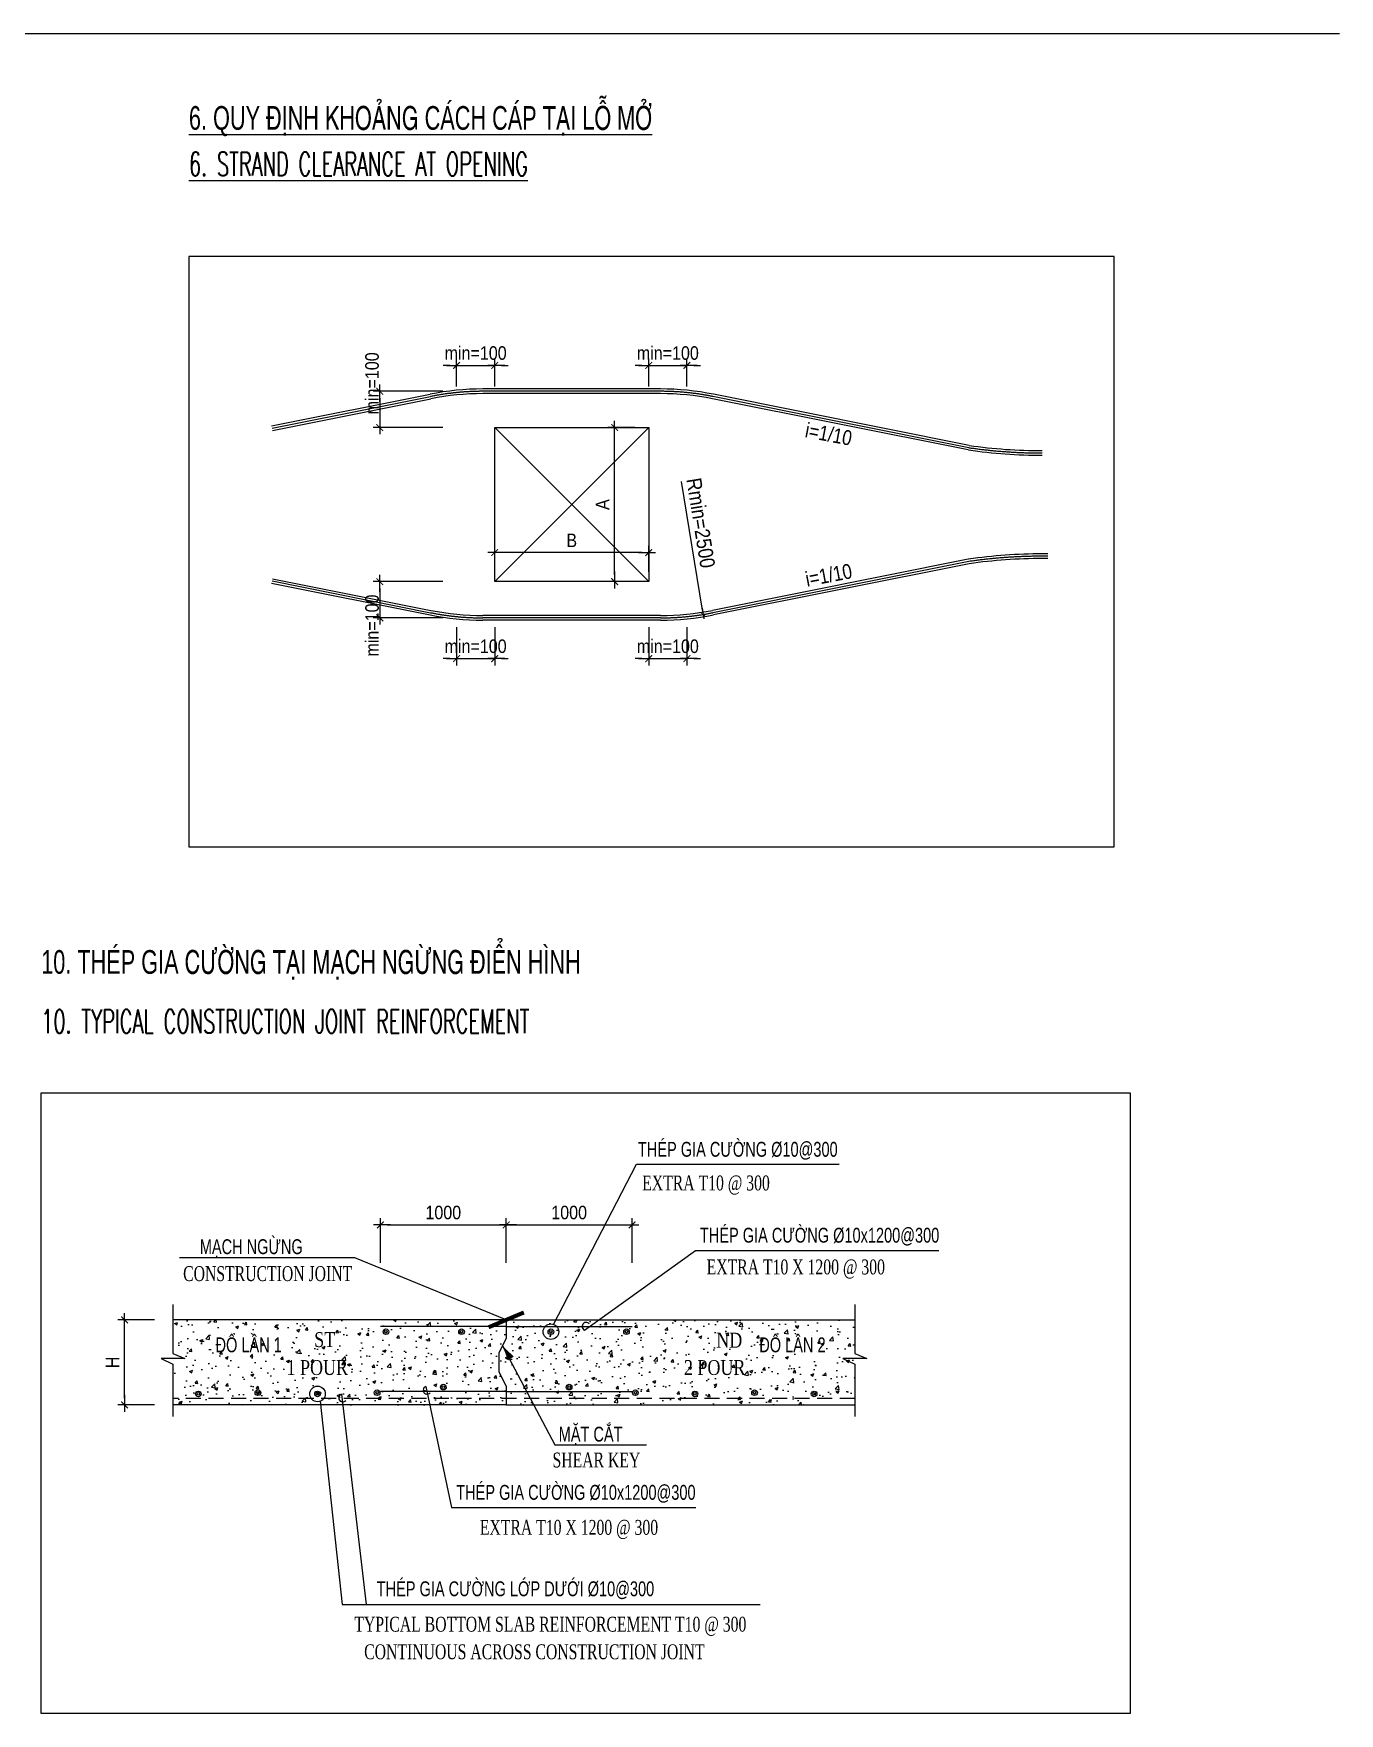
# Model space of a CAD drawing. Header units: millimetres. Extents: x 408913 to 1237273, y -191467 to -86666.
# Drawn here: x 1217962 to 1237273, y -159283 to -134454 of the extents above; entities that cross this region are included whole.
import ezdxf

# ---------------------------------------------------------------- set-up
doc = ezdxf.new("R2010")
doc.units = ezdxf.units.MM
doc.header["$LTSCALE"] = 35
doc.header["$PDMODE"] = 3
for name, pattern in [('0', [0]), ('CENTER', [2, 1.25, -0.25, 0.25, -0.25]), ('HIDDEN', [9.525, 6.35, -3.175]), ('HIDDEN2', [0.1875, 0.125, -0.0625])]:
    doc.linetypes.add(name, pattern=pattern)
for name, color, linetype in [('C4', 4, 'Continuous'), ('IBST-Thep thuong', 4, 'Continuous'), ('INF-Text', 4, 'Continuous'), ('Layer2', 167, 'HIDDEN2'), ('LAYER8', 8, 'Continuous'), ('NETTHAY', 4, 'Continuous'), ('ST-H', 5, 'HIDDEN'), ('STEEL', 4, 'Continuous'), ('STLEA', 8, 'Continuous'), ('STR.Dim_F-CL-B', 8, 'Continuous'), ('STSEC', 1, 'Continuous'), ('TEXT', 4, 'Continuous'), ('Text25_vn', 7, 'Continuous'), ('truc', 1, 'CENTER'), ('TXT-ST2', 7, 'Continuous')]:
    doc.layers.add(name, color=color, linetype=linetype)
doc.layers.add('NDC_S_DIM', color=1, linetype='Continuous', lineweight=9)
doc.styles.add('2F', font='')
doc.styles.add('Arial', font='arial.ttf', dxfattribs={"width": 0.6})
doc.styles.add('DIM', font='romans.shx', dxfattribs={"width": 0.55, "bigfont": 'vns.shx'})
doc.styles.add('NDC_ARIAL', font='arial.ttf', dxfattribs={"width": 0.85})
doc.styles.add('ROMANS', font='romans', dxfattribs={"width": 0.75, "bigfont": 'vns'})
doc.styles.add('STYLE1', font='', dxfattribs={"height": 500})
doc.styles.add('VNTIMEH', font='vntimeh.shx', dxfattribs={"width": 0.8, "bigfont": 'vns.shx'})
doc.styles.get('2F').set_extended_font_data('.VnArial NarrowH')
doc.styles.get('STYLE1').set_extended_font_data('VNI-Helve-Condense')
doc.dimstyles.new('A2_1-10', dxfattribs={"dimscale": 100, "dimtxt": 2, "dimasz": 1, "dimexe": 1, "dimexo": 0, "dimgap": 0.8, "dimtad": 1, "dimdec": 0, "dimlfac": 0.1, "dimdsep": 46, "dimtxsty": 'NDC_ARIAL', "dimblk": 'DIMMARK', "dimcen": 49999.938995, "dimdle": 1.5, "dimclrd": 1, "dimclre": 1, "dimclrt": 3, "dimadec": 0, "dimazin": 0, "dimtfac": 1, "dimtdec": 0, "dimtix": 1, "dimtmove": 2, "dimatfit": 3, "dimfxl": 1, "dimarcsym": 0})
doc.dimstyles.new('VSC 1-200', dxfattribs={"dimscale": 200, "dimtxt": 2, "dimasz": 1, "dimexe": 0.8, "dimexo": 1, "dimgap": 1, "dimtad": 1, "dimdec": 0, "dimzin": 0, "dimdsep": 46, "dimtxsty": 'DIM', "dimblk1": 'ARCHTICK', "dimblk2": 'ARCHTICK', "dimsah": 1, "dimcen": -0.2, "dimdle": 0.8, "dimclrd": 9, "dimclre": 9, "dimclrt": 2, "dimadec": 0, "dimazin": 0, "dimtfac": 1, "dimtdec": 0, "dimtmove": 0, "dimatfit": 3, "dimldrblk": 'ARCHTICK', "dimfxl": 4, "dimfxlon": 1, "dimtolj": 1, "dimtzin": 0, "dimarcsym": 0})

# ---------------------------------------------------------------- blocks, each defined once
blk = doc.blocks.new('DIMMARK')
at = {"layer": 'NDC_S_DIM', "color": 1}
blk.add_line((-1.5, 0), (1, 0), dxfattribs=at)
at = {"layer": 'NDC_S_DIM', "color": 2, "const_width": 0.15}
blk.add_lwpolyline([(-0.5, -0.5), (0.5, 0.5)], dxfattribs=at)
blk = doc.blocks.new('*D404')
at = {"layer": 'DEFPOINTS', "color": 0, "transparency": 16777216}
for p in [(1219308, -153467), (1219749, -153467), (1219749, -154724)]:
    blk.add_point(p, dxfattribs=at)
at = {"layer": 'NDC_S_DIM', "color": 1, "lineweight": -2, "transparency": 16777216}
for p, q in [((1219749, -153467), (1219208, -153467)), ((1219308, -154624), (1219308, -153567)), ((1219749, -154724), (1219208, -154724))]:
    blk.add_line(p, q, dxfattribs=at)
at = {"layer": 'NDC_S_DIM', "color": 1, "lineweight": -2, "transparency": 16777216, "xscale": 100, "yscale": 100, "zscale": 100}
for p, rotation in [((1219308, -153467), 90), ((1219308, -154724), 270)]:
    blk.add_blockref('DIMMARK', p, dxfattribs=dict(at, rotation=rotation))
at = {"layer": 'NDC_S_DIM', "color": 3, "transparency": 16777216, "insert": (1219128, -154095), "char_height": 200, "attachment_point": 5, "rotation": 90, "style": 'NDC_ARIAL'}
blk.add_mtext('H', dxfattribs=at)
blk = doc.blocks.new('_ArchTick')
at = {"color": 0, "linetype": 'ByBlock', "const_width": 0.15}
blk.add_lwpolyline([(-0.5, -0.5), (0.5, 0.5)], dxfattribs=at)
blk = doc.blocks.new('*D450')
at = {"layer": 'DEFPOINTS', "color": 0, "transparency": 16777216}
for p in [(1226555, -140277), (1226852, -140277), (1226852, -142555)]:
    blk.add_point(p, dxfattribs=at)
at = {"layer": 'NDC_S_DIM', "color": 1, "lineweight": -2, "transparency": 16777216}
for p, q in [((1226852, -140277), (1226455, -140277)), ((1226555, -142455), (1226555, -140377)), ((1226852, -142555), (1226455, -142555))]:
    blk.add_line(p, q, dxfattribs=at)
at = {"layer": 'NDC_S_DIM', "color": 1, "lineweight": -2, "transparency": 16777216, "xscale": 100, "yscale": 100, "zscale": 100}
for p, rotation in [((1226555, -140277), 90), ((1226555, -142555), 270)]:
    blk.add_blockref('DIMMARK', p, dxfattribs=dict(at, rotation=rotation))
at = {"layer": 'NDC_S_DIM', "color": 3, "transparency": 16777216, "insert": (1226375, -141416), "char_height": 200, "attachment_point": 5, "rotation": 90, "style": 'NDC_ARIAL'}
blk.add_mtext('A', dxfattribs=at)
blk = doc.blocks.new('*D451')
at = {"layer": 'DEFPOINTS', "color": 0, "transparency": 16777216}
for p in [(1224781, -142125), (1224781, -142408), (1227059, -142408)]:
    blk.add_point(p, dxfattribs=at)
at = {"layer": 'NDC_S_DIM', "color": 1, "lineweight": -2, "transparency": 16777216}
for p, q in [((1224781, -142408), (1224781, -142025)), ((1226959, -142125), (1224881, -142125)), ((1227059, -142408), (1227059, -142025))]:
    blk.add_line(p, q, dxfattribs=at)
at = {"layer": 'NDC_S_DIM', "color": 1, "lineweight": -2, "transparency": 16777216, "xscale": 100, "yscale": 100, "zscale": 100, "rotation": 180}
blk.add_blockref('DIMMARK', (1224781, -142125), dxfattribs=at)
at = {"layer": 'NDC_S_DIM', "color": 1, "lineweight": -2, "transparency": 16777216, "xscale": 100, "yscale": 100, "zscale": 100}
blk.add_blockref('DIMMARK', (1227059, -142125), dxfattribs=at)
at = {"layer": 'NDC_S_DIM', "color": 3, "transparency": 16777216, "insert": (1225920, -141945), "char_height": 200, "attachment_point": 5, "style": 'NDC_ARIAL'}
blk.add_mtext('B', dxfattribs=at)
blk = doc.blocks.new('*D518')
at = {"layer": 'DEFPOINTS', "color": 0, "transparency": 16777216}
for p in [(1224015, -139741), (1223082, -140277), (1224015, -140277)]:
    blk.add_point(p, dxfattribs=at)
at = {"layer": 'NDC_S_DIM', "color": 1, "lineweight": -2, "transparency": 16777216}
for p, q in [((1224015, -139741), (1222982, -139741)), ((1223082, -139841), (1223082, -140177)), ((1224015, -140277), (1222982, -140277))]:
    blk.add_line(p, q, dxfattribs=at)
at = {"layer": 'NDC_S_DIM', "color": 1, "lineweight": -2, "transparency": 16777216, "xscale": 100, "yscale": 100, "zscale": 100}
for p, rotation in [((1223082, -139741), 90), ((1223082, -140277), 270)]:
    blk.add_blockref('DIMMARK', p, dxfattribs=dict(at, rotation=rotation))
at = {"layer": 'NDC_S_DIM', "color": 3, "transparency": 16777216, "insert": (1222968, -139624), "char_height": 200, "attachment_point": 5, "rotation": 90, "style": 'NDC_ARIAL'}
blk.add_mtext('min=100', dxfattribs=at)
blk = doc.blocks.new('*D519')
at = {"layer": 'DEFPOINTS', "color": 0, "transparency": 16777216}
for p in [(1224781, -139359), (1224217, -139672), (1224781, -139672)]:
    blk.add_point(p, dxfattribs=at)
at = {"layer": 'NDC_S_DIM', "color": 1, "lineweight": -2, "transparency": 16777216}
for p, q in [((1224217, -139672), (1224217, -139259)), ((1224781, -139672), (1224781, -139259)), ((1224117, -139359), (1224017, -139359)), ((1224217, -139359), (1224781, -139359)), ((1224881, -139359), (1224981, -139359))]:
    blk.add_line(p, q, dxfattribs=at)
at = {"layer": 'NDC_S_DIM', "color": 1, "lineweight": -2, "transparency": 16777216, "xscale": 100, "yscale": 100, "zscale": 100}
blk.add_blockref('DIMMARK', (1224217, -139359), dxfattribs=at)
at = {"layer": 'NDC_S_DIM', "color": 1, "lineweight": -2, "transparency": 16777216, "xscale": 100, "yscale": 100, "zscale": 100, "rotation": 180}
blk.add_blockref('DIMMARK', (1224781, -139359), dxfattribs=at)
at = {"layer": 'NDC_S_DIM', "color": 3, "transparency": 16777216, "insert": (1224499, -139177), "char_height": 200, "attachment_point": 5, "style": 'NDC_ARIAL'}
blk.add_mtext('min=100', dxfattribs=at)
blk = doc.blocks.new('*D520')
at = {"layer": 'DEFPOINTS', "color": 0, "transparency": 16777216}
for p in [(1227624, -139359), (1227059, -139672), (1227624, -139672)]:
    blk.add_point(p, dxfattribs=at)
at = {"layer": 'NDC_S_DIM', "color": 1, "lineweight": -2, "transparency": 16777216}
for p, q in [((1227059, -139672), (1227059, -139259)), ((1227624, -139672), (1227624, -139259)), ((1226959, -139359), (1226859, -139359)), ((1227059, -139359), (1227624, -139359)), ((1227724, -139359), (1227824, -139359))]:
    blk.add_line(p, q, dxfattribs=at)
at = {"layer": 'NDC_S_DIM', "color": 1, "lineweight": -2, "transparency": 16777216, "xscale": 100, "yscale": 100, "zscale": 100}
blk.add_blockref('DIMMARK', (1227059, -139359), dxfattribs=at)
at = {"layer": 'NDC_S_DIM', "color": 1, "lineweight": -2, "transparency": 16777216, "xscale": 100, "yscale": 100, "zscale": 100, "rotation": 180}
blk.add_blockref('DIMMARK', (1227624, -139359), dxfattribs=at)
at = {"layer": 'NDC_S_DIM', "color": 3, "transparency": 16777216, "insert": (1227341, -139177), "char_height": 200, "attachment_point": 5, "style": 'NDC_ARIAL'}
blk.add_mtext('min=100', dxfattribs=at)
blk = doc.blocks.new('*D521')
at = {"layer": 'DEFPOINTS', "color": 0, "transparency": 16777216}
for p in [(1224015, -142555), (1223082, -143090), (1224015, -143090)]:
    blk.add_point(p, dxfattribs=at)
at = {"layer": 'NDC_S_DIM', "color": 1, "lineweight": -2, "transparency": 16777216}
for p, q in [((1224015, -142555), (1222982, -142555)), ((1223082, -142655), (1223082, -142990)), ((1224015, -143090), (1222982, -143090))]:
    blk.add_line(p, q, dxfattribs=at)
at = {"layer": 'NDC_S_DIM', "color": 1, "lineweight": -2, "transparency": 16777216, "xscale": 100, "yscale": 100, "zscale": 100}
for p, rotation in [((1223082, -142555), 90), ((1223082, -143090), 270)]:
    blk.add_blockref('DIMMARK', p, dxfattribs=dict(at, rotation=rotation))
at = {"layer": 'NDC_S_DIM', "color": 3, "transparency": 16777216, "insert": (1222968, -143204), "char_height": 200, "attachment_point": 5, "rotation": 90, "style": 'NDC_ARIAL'}
blk.add_mtext('min=100', dxfattribs=at)
blk = doc.blocks.new('*D522')
at = {"layer": 'DEFPOINTS', "color": 0, "transparency": 16777216}
for p in [(1224217, -143230), (1224781, -143230), (1224781, -143693)]:
    blk.add_point(p, dxfattribs=at)
at = {"layer": 'NDC_S_DIM', "color": 1, "lineweight": -2, "transparency": 16777216}
for p, q in [((1224217, -143230), (1224217, -143793)), ((1224781, -143230), (1224781, -143793)), ((1224117, -143693), (1224017, -143693)), ((1224217, -143693), (1224781, -143693)), ((1224881, -143693), (1224981, -143693))]:
    blk.add_line(p, q, dxfattribs=at)
at = {"layer": 'NDC_S_DIM', "color": 1, "lineweight": -2, "transparency": 16777216, "xscale": 100, "yscale": 100, "zscale": 100}
blk.add_blockref('DIMMARK', (1224217, -143693), dxfattribs=at)
at = {"layer": 'NDC_S_DIM', "color": 1, "lineweight": -2, "transparency": 16777216, "xscale": 100, "yscale": 100, "zscale": 100, "rotation": 180}
blk.add_blockref('DIMMARK', (1224781, -143693), dxfattribs=at)
at = {"layer": 'NDC_S_DIM', "color": 3, "transparency": 16777216, "insert": (1224499, -143511), "char_height": 200, "attachment_point": 5, "style": 'NDC_ARIAL'}
blk.add_mtext('min=100', dxfattribs=at)
blk = doc.blocks.new('*D523')
at = {"layer": 'DEFPOINTS', "color": 0, "transparency": 16777216}
for p in [(1227059, -143230), (1227624, -143230), (1227624, -143693)]:
    blk.add_point(p, dxfattribs=at)
at = {"layer": 'NDC_S_DIM', "color": 1, "lineweight": -2, "transparency": 16777216}
for p, q in [((1227059, -143230), (1227059, -143793)), ((1227624, -143230), (1227624, -143793)), ((1226959, -143693), (1226859, -143693)), ((1227059, -143693), (1227624, -143693)), ((1227724, -143693), (1227824, -143693))]:
    blk.add_line(p, q, dxfattribs=at)
at = {"layer": 'NDC_S_DIM', "color": 1, "lineweight": -2, "transparency": 16777216, "xscale": 100, "yscale": 100, "zscale": 100}
blk.add_blockref('DIMMARK', (1227059, -143693), dxfattribs=at)
at = {"layer": 'NDC_S_DIM', "color": 1, "lineweight": -2, "transparency": 16777216, "xscale": 100, "yscale": 100, "zscale": 100, "rotation": 180}
blk.add_blockref('DIMMARK', (1227624, -143693), dxfattribs=at)
at = {"layer": 'NDC_S_DIM', "color": 3, "transparency": 16777216, "insert": (1227341, -143511), "char_height": 200, "attachment_point": 5, "style": 'NDC_ARIAL'}
blk.add_mtext('min=100', dxfattribs=at)
blk = doc.blocks.new('*D526')
at = {"layer": 'DEFPOINTS', "color": 0, "transparency": 16777216}
for p in [(1224952, -152063), (1223091, -152625), (1224952, -152625)]:
    blk.add_point(p, dxfattribs=at)
at = {"layer": 'NDC_S_DIM', "color": 1, "lineweight": -2, "transparency": 16777216}
for p, q in [((1223091, -152625), (1223091, -151963)), ((1223191, -152063), (1224852, -152063)), ((1224952, -152625), (1224952, -151963))]:
    blk.add_line(p, q, dxfattribs=at)
at = {"layer": 'NDC_S_DIM', "color": 1, "lineweight": -2, "transparency": 16777216, "xscale": 100, "yscale": 100, "zscale": 100, "rotation": 180}
blk.add_blockref('DIMMARK', (1223091, -152063), dxfattribs=at)
at = {"layer": 'NDC_S_DIM', "color": 1, "lineweight": -2, "transparency": 16777216, "xscale": 100, "yscale": 100, "zscale": 100}
blk.add_blockref('DIMMARK', (1224952, -152063), dxfattribs=at)
at = {"layer": 'NDC_S_DIM', "color": 3, "transparency": 16777216, "insert": (1224021, -151881), "char_height": 200, "attachment_point": 5, "style": 'NDC_ARIAL'}
blk.add_mtext('1000', dxfattribs=at)
blk = doc.blocks.new('*D527')
at = {"layer": 'DEFPOINTS', "color": 0, "transparency": 16777216}
for p in [(1226812, -152063), (1224952, -152625), (1226812, -152625)]:
    blk.add_point(p, dxfattribs=at)
at = {"layer": 'NDC_S_DIM', "color": 1, "lineweight": -2, "transparency": 16777216}
for p, q in [((1224952, -152625), (1224952, -151963)), ((1225052, -152063), (1226712, -152063)), ((1226812, -152625), (1226812, -151963))]:
    blk.add_line(p, q, dxfattribs=at)
at = {"layer": 'NDC_S_DIM', "color": 1, "lineweight": -2, "transparency": 16777216, "xscale": 100, "yscale": 100, "zscale": 100, "rotation": 180}
blk.add_blockref('DIMMARK', (1224952, -152063), dxfattribs=at)
at = {"layer": 'NDC_S_DIM', "color": 1, "lineweight": -2, "transparency": 16777216, "xscale": 100, "yscale": 100, "zscale": 100}
blk.add_blockref('DIMMARK', (1226812, -152063), dxfattribs=at)
at = {"layer": 'NDC_S_DIM', "color": 3, "transparency": 16777216, "insert": (1225882, -151881), "char_height": 200, "attachment_point": 5, "style": 'NDC_ARIAL'}
blk.add_mtext('1000', dxfattribs=at)

msp = doc.modelspace()

# ---------------------------------------------------------------- hatches: boundary and pattern name
at = {"layer": 'LAYER8'}
h = msp.add_hatch(dxfattribs=at)
h.set_pattern_fill('AR-CONC', color=8, scale=62.857143, style=0)
h.set_pattern_definition([(50, (1623514.9, 124784.34), (450.84926, -39.4442), [47.14286, -518.57143]), (355, (1623514.9, 124784.34), (-87.21512, 472.8065), [37.7143, -414.85714]), (100.4514, (1623552.5, 124781.06), (363.63447, 433.362), [40.06526, -440.7179]), (46.1842, (1623514.9, 124910.06), (670.8372, -104.0405), [70.7143, -777.8571]), (96.6356, (1623570.8, 124901.4), (587.5023, 612.3027), [60.0979, -661.0767]), (351.1842, (1623514.9, 124910.06), (587.5018, 612.3031), [56.5714, -622.2857]), (21, (1623577.78, 124878.63), (375.19872, -253.07473), [47.14286, -518.57143]), (326, (1623577.78, 124878.63), (152.94107, 455.8086), [37.7143, -414.85714]), (71.4514, (1623609.04, 124857.54), (528.13994, 202.73346), [40.06526, -440.7179]), (37.5, (1623514.92, 124784.34), (7.64334, 209.247565), [0, -409.82857, 0, -421.14286, 0, -416.42857]), (7.5, (1623514.92, 124784.34), (165.358, 247.91593), [0, -240.11429, 0, -400.4, 0, -158.71429]), (327.5, (1623374.75, 124784.34), (335.54553, -14.17735), [0, -157.14286, 0, -490.28571, 0, -650.57143]), (317.5, (1623311.9, 124784.34), (366.57416, 62.92313), [0, -204.28571, 0, -325.6, 0, -462])])
h.paths.add_polyline_path([(1220021.4, -153466.6), (1230105.3, -153466.6), (1230105.3, -154723.8), (1220021.4, -154723.8)])

# ---------------------------------------------------------------- linework, layer by layer
at = {"color": 8}
for p, q in [((1225649.3, -153532.5), (1226876.2, -151166.5)), ((1226876.2, -151166.5), (1229875.1, -151166.5)), ((1226110.4, -153618.7), (1227748.4, -152440)), ((1227748.4, -152440), (1231348.7, -152440)), ((1222715, -152549.4), (1220118.2, -152549.4)), ((1224896.5, -153849), (1225670.6, -155315.6)), ((1222197.7, -154670.2), (1222525.9, -157675.1)), ((1222515, -154565.7), (1222878.7, -157675.1)), ((1223762.5, -154450.7), (1224144.4, -156240.9)), ((1225670.6, -155315.6), (1227024.5, -155315.6)), ((1224144.4, -156240.9), (1227755.6, -156240.9)), ((1222525.9, -157675.1), (1228706.6, -157675.1))]:
    msp.add_line(p, q, dxfattribs=at)
msp.add_lwpolyline([(1224896.5, -153849, 0, 100.6, 0), (1225020.3, -154036.9, 100.6, 100.6, 0)], format="xyseb", dxfattribs=at)
for centre in [(1225612.3, -153641.4), (1222160.7, -154561.3)]:
    msp.add_circle(centre, 115, dxfattribs=at)
msp.add_arc((1226134.5, -153564.1), 59.7, 39.76368, 246.19384, dxfattribs=at)
at = {"layer": 'C4', "color": 4}
msp.add_lwpolyline([(1224951.6, -153466.6), (1224951.6, -153738.8), (1224841.4, -153959.1), (1224841.4, -154231.3), (1224951.6, -154451.6), (1224951.6, -154723.8)], dxfattribs=at)
at = {"layer": 'Layer2', "color": 1, "linetype": '0'}
for points in [[(1220021.4, -153239.1), (1220021.4, -153962.3), (1220200.2, -154038.9), (1219846.9, -154038.9), (1220021.4, -154121.2), (1220021.4, -154895.5)], [(1230105.3, -153239.1), (1230105.3, -153962.3), (1230284.1, -154038.9), (1229930.9, -154038.9), (1230105.3, -154121.2), (1230105.3, -154895.5)]]:
    msp.add_lwpolyline(points, dxfattribs=at)
at = {"layer": 'NDC_S_DIM', "color": 1}
msp.add_line((1227852.1, -142978), (1227545.8, -141074.6), dxfattribs=at)
at = {"layer": 'NETTHAY', "color": 6}
for p, q in [((1221481.6, -140253.4), (1223824.7, -139784.7)), ((1227234.1, -139707.3), (1224606.5, -139707.3)), ((1227234.1, -139775.7), (1224606.5, -139775.7)), ((1231797.9, -140541.1), (1228016, -139784.7)), ((1221495, -140320.4), (1223838.1, -139851.8)), ((1231784.5, -140608.2), (1228002.6, -139851.8)), ((1231784.5, -142223.6), (1228002.6, -142980)), ((1232963, -142144.9), (1232878.2, -142144.9)), ((1232963, -142213.2), (1232878.2, -142213.2)), ((1221495, -142511.4), (1223838.1, -142980)), ((1231797.9, -142290.6), (1228016, -143047)), ((1221481.6, -142578.4), (1223824.7, -143047)), ((1227234.1, -143056.1), (1224606.5, -143056.1)), ((1227234.1, -143124.4), (1224606.5, -143124.4))]:
    msp.add_line(p, q, dxfattribs=at)
at = {"layer": 'NETTHAY', "color": 2}
msp.add_lwpolyline([(1227059.4, -142554.9), (1224781.3, -142554.9), (1224781.3, -140276.8), (1227059.4, -140276.8)], close=True, dxfattribs=at)
at = {"layer": 'NETTHAY', "color": 6}
for centre, radius, start, end in [((1224606.5, -143693.9), 3986.6, 90, 101.30993), ((1224606.5, -143693.9), 3918.3, 90, 101.30993), ((1227234.1, -143693.9), 3986.6, 78.69007, 90), ((1227234.1, -143693.9), 3918.3, 78.69007, 90), ((1232877.6, -133051.7), 7635.2, 261.79706, 270.00474), ((1232877.6, -133051.7), 7566.9, 261.79706, 270.00474), ((1232877.6, -149780.1), 7635.2, 89.99526, 98.20294), ((1232877.6, -149780.1), 7566.9, 89.99526, 98.20294), ((1224606.5, -139137.8), 3918.3, 258.69007, 270), ((1227234.1, -139137.8), 3918.3, 270, 281.30993), ((1224606.5, -139137.8), 3986.6, 258.69007, 270), ((1227234.1, -139137.8), 3986.6, 270, 281.30993)]:
    msp.add_arc(centre, radius, start, end, dxfattribs=at)
at = {"layer": 'ST-H', "color": 4}
msp.add_line((1230105.3, -154626.3), (1220021.4, -154626.3), dxfattribs=at)
at = {"layer": 'STEEL', "color": 4}
for p, q in [((1224951.6, -153564.1), (1223091, -153564.1)), ((1224951.6, -153564.1), (1226812.1, -153564.1)), ((1224951.6, -154525.5), (1223091, -154525.5)), ((1224951.6, -154525.5), (1226812.1, -154525.5))]:
    msp.add_line(p, q, dxfattribs=at)
at = {"layer": 'STEEL', "color": 8, "linetype": 'ByBlock', "ltscale": 600}
for points in [[(1220259.3, -146474.5), (1233940.2, -146474.5), (1233940.2, -137747.1), (1220259.3, -137747.1)], [(1218074.4, -150111.1), (1234178.4, -150111.1), (1234178.4, -159283.3), (1218074.4, -159283.3)]]:
    msp.add_lwpolyline(points, close=True, dxfattribs=at)
at = {"layer": 'STEEL', "color": 3}
for centre, radius in [((1223172.8, -153641.4), 41.7), ((1223172.8, -153641.4), 20.1), ((1224290.8, -153641.4), 41.7), ((1224290.8, -153641.4), 20.1), ((1225612.3, -153641.4), 41.7), ((1225612.3, -153641.4), 20.1), ((1226730.3, -153641.4), 41.7), ((1226730.3, -153641.4), 20.1), ((1224021.3, -154460.5), 41.7), ((1225881.8, -154460.5), 41.7), ((1220398.4, -154561.3), 41.7), ((1220398.4, -154561.3), 20.1), ((1221279.5, -154543), 41.7), ((1221279.5, -154543), 20.1), ((1222160.7, -154561.3), 41.7), ((1222160.7, -154561.3), 20.1), ((1223041.9, -154543), 41.7), ((1223041.9, -154543), 20.1), ((1224021.3, -154460.5), 20.1), ((1225881.8, -154460.5), 20.1), ((1226861.2, -154543), 41.7), ((1226861.2, -154543), 20.1), ((1227742.4, -154561.3), 41.7), ((1227742.4, -154561.3), 20.1), ((1228623.6, -154543), 41.7), ((1228623.6, -154543), 20.1), ((1229504.8, -154561.3), 41.7), ((1229504.8, -154561.3), 20.1)]:
    msp.add_circle(centre, radius, dxfattribs=at)
at = {"layer": 'STLEA', "color": 7}
for centre in [(1222533.3, -154620.6), (1223780.8, -154505.6)]:
    msp.add_arc(centre, 57.9, 108.43522, 319.24976, dxfattribs=at)
at = {"layer": 'STR.Dim_F-CL-B'}
msp.add_lwpolyline([(1165550.7, -134454.2), (1237273, -134454.2)], dxfattribs=at)
at = {"layer": 'STSEC', "color": 2}
for p, q in [((1224951.6, -153466.6), (1220021.4, -153466.6)), ((1224951.6, -153466.6), (1230105.3, -153466.6)), ((1224951.6, -154723.8), (1220021.4, -154723.8)), ((1224951.6, -154723.8), (1230105.3, -154723.8))]:
    msp.add_line(p, q, dxfattribs=at)
at = {"layer": 'truc', "ltscale": 100}
for p, q in [((1227234.1, -139741.5), (1224606.5, -139741.5)), ((1221488.3, -140286.9), (1223831.4, -139818.3)), ((1231791.2, -140574.6), (1228009.3, -139818.3)), ((1231791.2, -142257.1), (1228009.3, -143013.5)), ((1232963, -142179), (1232878.2, -142179)), ((1221488.3, -142544.9), (1223831.4, -143013.5)), ((1227234.1, -143090.3), (1224606.5, -143090.3))]:
    msp.add_line(p, q, dxfattribs=at)
at = {"layer": 'truc', "color": 8, "linetype": 'Continuous', "ltscale": 100}
for p, q in [((1227059.4, -142554.9), (1224781.3, -140276.8)), ((1227059.4, -140276.8), (1224781.3, -142554.9))]:
    msp.add_line(p, q, dxfattribs=at)
at = {"layer": 'truc', "ltscale": 100}
for centre, radius, start, end in [((1224606.5, -143693.9), 3952.4, 90, 101.30993), ((1227234.1, -143693.9), 3952.4, 78.69007, 90), ((1232877.6, -133051.7), 7601, 261.79706, 270.00474), ((1232877.6, -149780.1), 7601, 89.99526, 98.20294), ((1224606.5, -139137.8), 3952.4, 258.69007, 270), ((1227234.1, -139137.8), 3952.4, 270, 281.30993)]:
    msp.add_arc(centre, radius, start, end, dxfattribs=at)

# ---------------------------------------------------------------- block references
at = {"layer": 'NDC_S_DIM', "color": 1, "xscale": 62.85714285714288, "yscale": 62.85714285714288, "zscale": 62.85714285714288, "rotation": 279.1409788761334}
msp.add_blockref('DIMMARK', (1227862, -143040.1), dxfattribs=at)

# ---------------------------------------------------------------- texts
at = {"color": 2, "style": 'ROMANS', "width": 0.6}
for s, p in [('%%U6. STRAND CLEARANCE AT OPENING', (1220259.3, -136557)), ('10. TYPICAL CONSTRUCTION JOINT REINFORCEMENT', (1218074.4, -149231.1))]:
    msp.add_text(s, height=350, dxfattribs=at).set_placement(p)
at = {"layer": 'IBST-Thep thuong', "color": 7, "ltscale": 200, "style": 'STYLE1'}
for rotation, p in [(349.19768, (1229358.8, -140416.9)), (10.80232, (1229399.9, -142630.3))]:
    msp.add_text('i=1/10', height=220, rotation=rotation, dxfattribs=at).set_placement(p)
at = {"layer": 'NDC_S_DIM', "color": 3, "insert": (1227828, -141687.4), "char_height": 220, "attachment_point": 5, "rotation": 279.14098, "style": 'NDC_ARIAL'}
msp.add_mtext('Rmin=2500', dxfattribs=at)
at = {"layer": 'TEXT', "color": 7, "linetype": 'Continuous', "style": '2F', "width": 0.8}
for s, p in [('%%U6. QUY §ÞNH KHO¶NG C¸CH C¸P T¹I Lç Më', (1220259.3, -135875.7)), ('10. thÐp gia c\xadêng t¹i m¹ch ngõng ®iÓn h×nh', (1218074.4, -148351.1))]:
    msp.add_text(s, height=350, dxfattribs=at).set_placement(p)
at = {"layer": 'TEXT', "color": 0, "style": 'Arial', "width": 0.7}
for s, p in [('THÉP GIA CƯỜNG %%C10@300', (1226899.3, -151055.5)), ('THÉP GIA CƯỜNG %%C10x1200@300', (1227816, -152325.2)), ('MẠCH NGỪNG', (1220420.1, -152494.7)), ('ĐỔ LẦN 1', (1220652.8, -153945.9)), ('ĐỔ LẦN 2', (1228693.9, -153945.9)), ('MẶT CẮT', (1225727.3, -155265.9)), ('THÉP GIA CƯỜNG %%C10x1200@300', (1224212, -156126.1)), ('THÉP GIA CƯỜNG LỚP DƯỚI %%C10@300', (1223036.1, -157551.4))]:
    msp.add_text(s, height=220, dxfattribs=at).set_placement(p)
at = {"layer": 'Text25_vn', "color": 2, "style": 'VNTIMEH', "width": 0.8}
for s, p in [('st', (1222112.2, -153868.1)), ('nd', (1228057.8, -153876.9)), ('1 POUR', (1221703.3, -154280.8)), ('2 POUR', (1227579.9, -154280.8))]:
    msp.add_text(s, height=220, dxfattribs=at).set_placement(p)
at = {"layer": 'TXT-ST2', "color": 2, "style": 'VNTIMEH', "width": 0.7}
for s, p in [('EXTRA T10 @ 300', (1226962.4, -151553)), ('CONSTRUCTION JOINT', (1220173.5, -152892.5)), ('EXTRA T10 x 1200 @ 300', (1227915.3, -152794.1)), ('SHEAR KEY', (1225635.8, -155647.8)), ('EXTRA T10 x 1200 @ 300', (1224561.2, -156643.6)), ('TYPICAL BOTTOM SLAB REINFORCEMENT T10 @ 300', (1222705.7, -158074.8)), ('CONTINUOUS ACROSS CONSTRUCTION JOINT', (1222850.6, -158482))]:
    msp.add_text(s, height=220, dxfattribs=at).set_placement(p)

# ---------------------------------------------------------------- dimensions: what is measured, and where the dimension line sits
at = {"layer": 'NDC_S_DIM'}
for base, p1, p2, picture, middle in [((1223082.4, -140276.8), (1224014.8, -139741.5), (1224014.8, -140276.8), '*D518', (1222968, -139624.4)), ((1223082.4, -143090.3), (1224014.8, -142554.9), (1224014.8, -143090.3), '*D521', (1222968, -143203.5))]:
    dim = msp.add_linear_dim(base=base, p1=p1, p2=p2, angle=90, text='min=100', dimstyle='A2_1-10', dxfattribs=at)
    dim.commit()
    dim.dimension.update_dxf_attribs({"geometry": picture, "text_midpoint": middle, "dimtype": 160})
for base, p1, p2, text, picture, middle in [((1224781.3, -139359.4), (1224217.1, -139671.9), (1224781.3, -139671.9), 'min=100', '*D519', (1224499.2, -139177.3)), ((1227623.6, -139359.4), (1227059.4, -139671.9), (1227623.6, -139671.9), 'min=100', '*D520', (1227341.5, -139177.3)), ((1224781.3, -143693.5), (1224217.1, -143230.4), (1224781.3, -143230.4), 'min=100', '*D522', (1224499.2, -143511.4)), ((1227623.6, -143693.5), (1227059.4, -143230.4), (1227623.6, -143230.4), 'min=100', '*D523', (1227341.5, -143511.4)), ((1224951.6, -152063.4), (1223091, -152624.5), (1224951.6, -152624.5), '1000', '*D526', (1224021.3, -151881.3)), ((1226812.1, -152063.4), (1224951.6, -152624.5), (1226812.1, -152624.5), '1000', '*D527', (1225881.8, -151881.3))]:
    dim = msp.add_linear_dim(base=base, p1=p1, p2=p2, text=text, dimstyle='A2_1-10', dxfattribs=at)
    dim.commit()
    dim.dimension.update_dxf_attribs({"geometry": picture, "text_midpoint": middle})
for base, p1, p2, angle, text, picture, middle in [((1226554.7, -140276.8), (1226851.9, -142554.9), (1226851.9, -140276.8), 90, 'A', '*D450', (1226374.7, -141415.9)), ((1224781.3, -142124.9), (1227059.4, -142408.2), (1224781.3, -142408.2), 180, 'B', '*D451', (1225920.3, -141944.9)), ((1219308.1, -153466.6), (1219749.1, -154723.8), (1219749.1, -153466.6), 90, 'H', '*D404', (1219128.1, -154095.2))]:
    dim = msp.add_linear_dim(base=base, p1=p1, p2=p2, angle=angle, text=text, dimstyle='A2_1-10', dxfattribs=at)
    dim.commit()
    dim.dimension.update_dxf_attribs({"geometry": picture, "text_midpoint": middle})

# ---------------------------------------------------------------- leaders
at = {"layer": 'INF-Text', "ltscale": 200}
msp.add_leader([(1224951.6, -153466.6), (1222715, -152549.4)], dimstyle='VSC 1-200', override={"dimasz": 2, "dimgap": 1, "dimtad": 0, "dimfxl": 2.5, "dimarcsym": 1}, dxfattribs=at)

doc.saveas('drawing.dxf')
